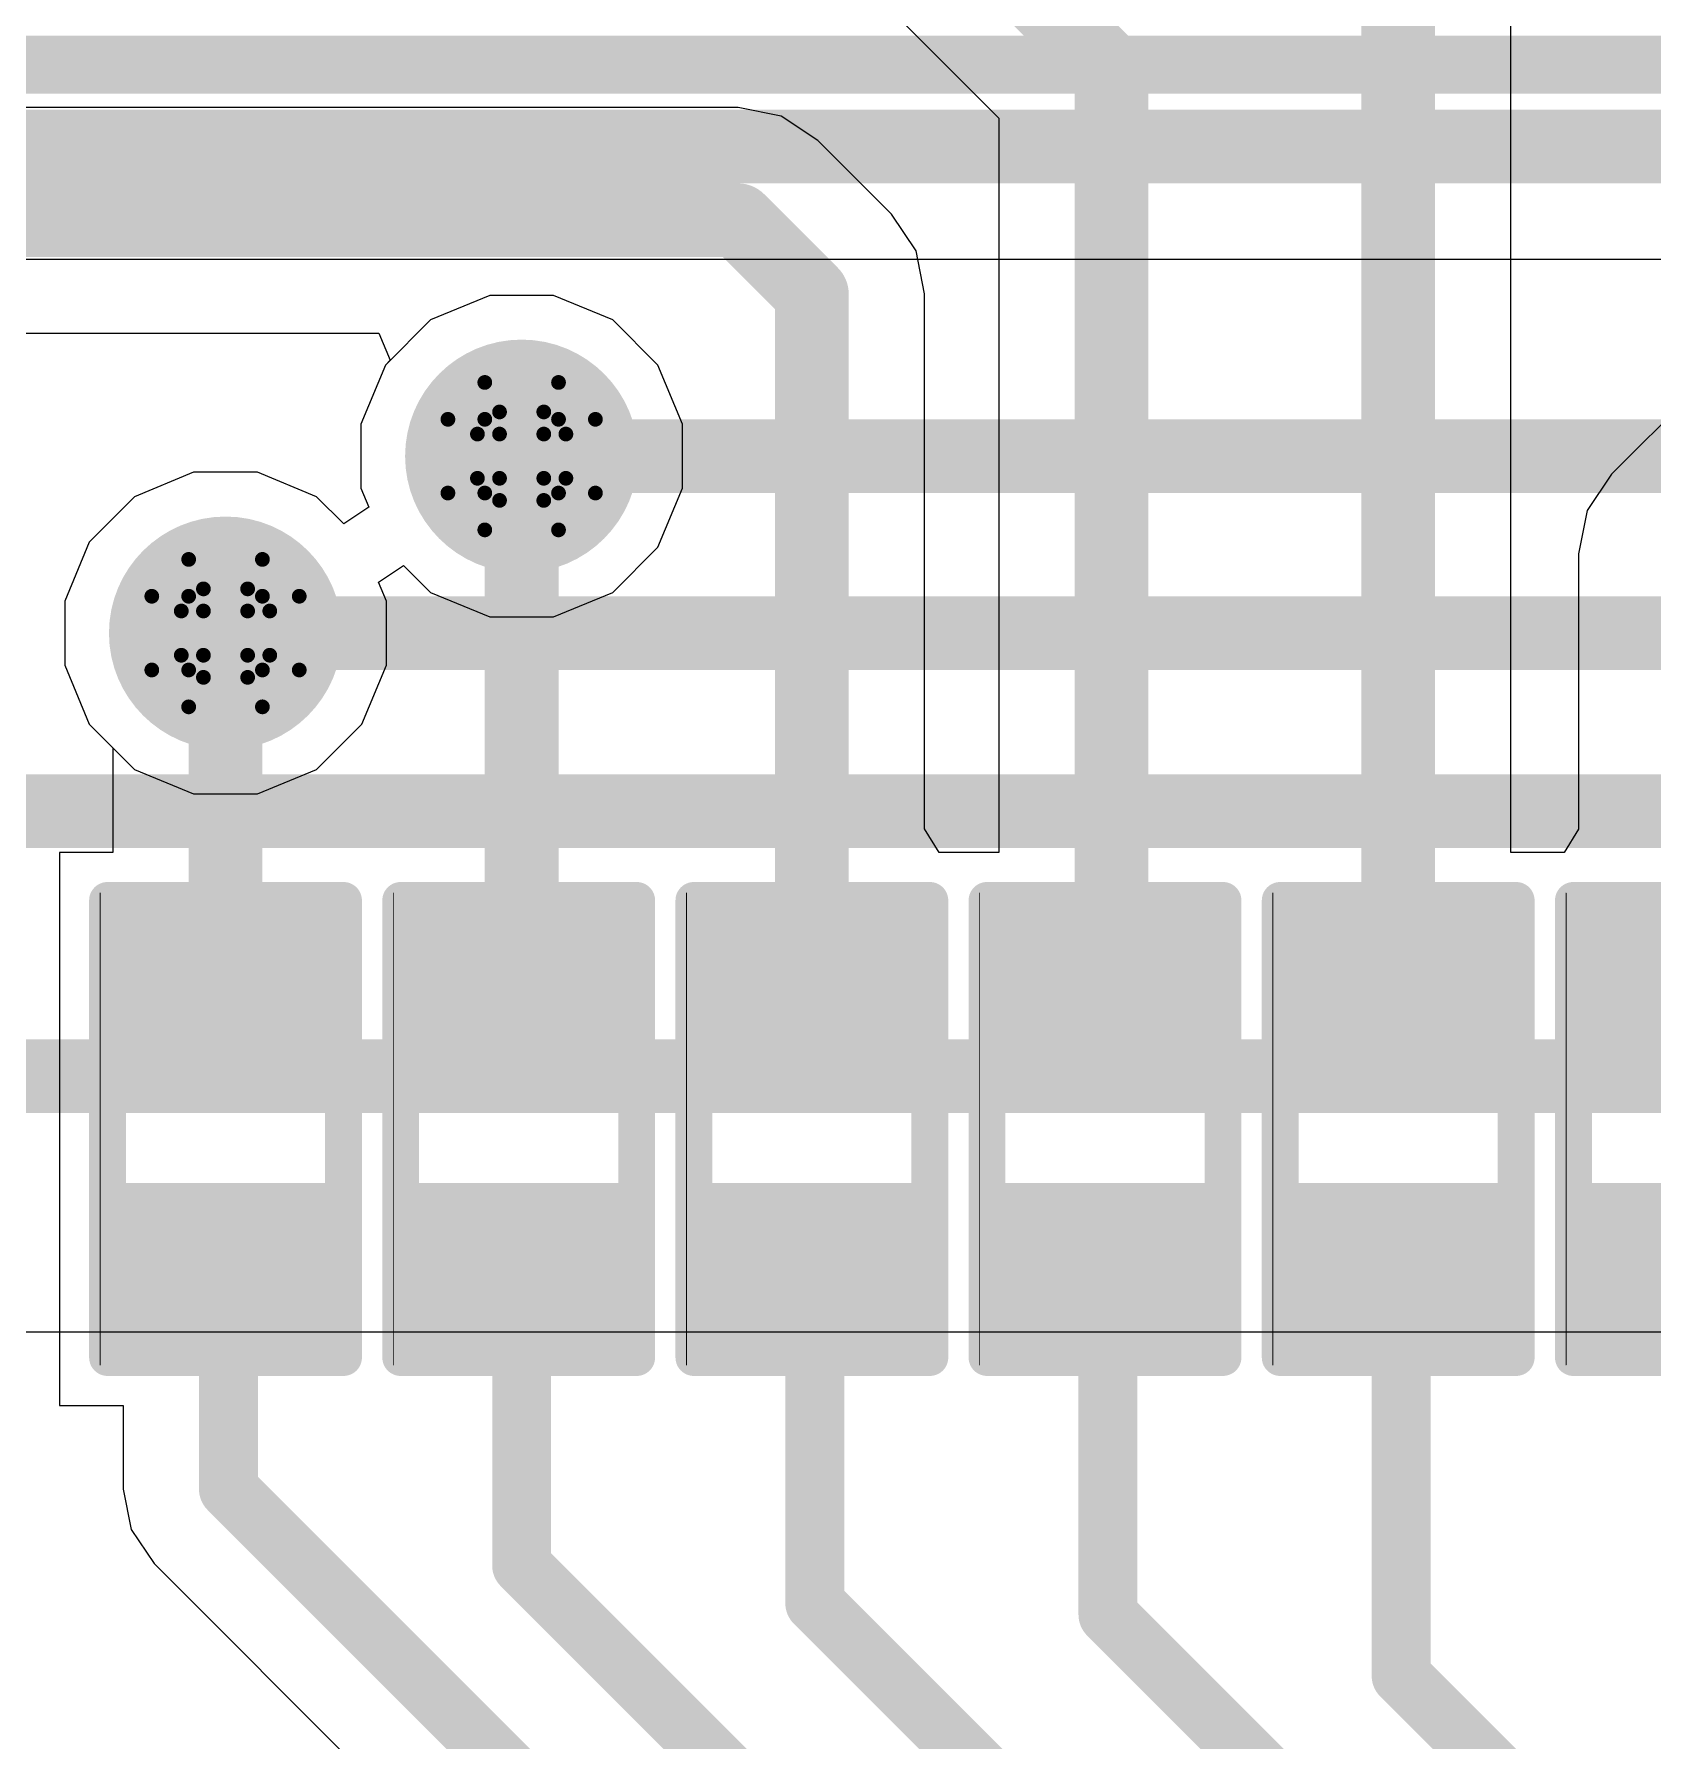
# Model space of a CAD drawing. Header units: inches. Extents: x -3 to 5259, y -3 to 5282.
# Drawn here: x 15.81 to 21.39, y 53.44 to 59.32 of the extents above; entities that cross this region are included whole.
import ezdxf

# ---------------------------------------------------------------- set-up
doc = ezdxf.new("R2010")
doc.units = ezdxf.units.IN
for name, color, linetype in [('Bottom Layer', 5, 'Continuous'), ('Bottom Solder', 6, 'Continuous'), ('Drill Drawing', 1, 'Continuous'), ('Layer 1', 16, 'Continuous'), ('Layer 2', 76, 'Continuous'), ('Top Layer', 1, 'Continuous'), ('Top Overlay', 2, 'Continuous'), ('Top Paste', 8, 'Continuous'), ('Top Solder', 216, 'Continuous'), ('Via Holes', 16, 'Continuous')]:
    doc.layers.add(name, color=color, linetype=linetype)

# ---------------------------------------------------------------- blocks, each defined once
blk = doc.blocks.new('R___0402_130')
at = {"layer": 'Top Layer'}
for points in [[(-0.6985, -0.3175), (-0.6985, 0.3175), (-0.2413, 0.3175), (-0.2413, -0.3175)], [(0.2413, -0.3175), (0.2413, 0.3175), (0.6985, 0.3175), (0.6985, -0.3175)]]:
    blk.add_hatch(color=1, dxfattribs=at).paths.add_polyline_path(points)
at = {"layer": 'Top Paste'}
for points in [[(-0.6985, -0.3175), (-0.6985, 0.3175), (-0.2413, 0.3175), (-0.2413, -0.3175)], [(0.2413, -0.3175), (0.2413, 0.3175), (0.6985, 0.3175), (0.6985, -0.3175)]]:
    blk.add_hatch(color=8, dxfattribs=at).paths.add_polyline_path(points)
at = {"layer": 'Top Solder'}
for points in [[(-0.7535, -0.3725), (-0.7535, 0.3725), (-0.1863, 0.3725), (-0.1863, -0.3725)], [(0.1863, -0.3725), (0.1863, 0.3725), (0.7535, 0.3725), (0.7535, -0.3725)]]:
    blk.add_hatch(color=216, dxfattribs=at).paths.add_polyline_path(points)
at = {"layer": 'Top Overlay'}
for points in [[(-0.7874, -0.4064, 0.127, 0.127, 0), (-0.7874, 0.4064, 0.127, 0.127, 0)], [(0.7874, 0.4064, 0.127, 0.127, 0), (-0.7874, 0.4064, 0.127, 0.127, 0)], [(0.7874, -0.4064, 0.127, 0.127, 0), (0.7874, 0.4064, 0.127, 0.127, 0)], [(0.7874, -0.4064, 0.127, 0.127, 0), (-0.7874, -0.4064, 0.127, 0.127, 0)], [(0.8128, -0.4318, 0.00323, 0.00323, 0), (-0.8128, -0.4318, 0.00323, 0.00323, 0)]]:
    blk.add_lwpolyline(points, format="xyseb", dxfattribs=at)
for points in [[(-0.8191, 0.4064, 0.0635, 0.0635, 1), (-0.7556, 0.4064, 0.0635, 0.0635, 1)], [(-0.8191, 0.4064, 0.0635, 0.0635, 1), (-0.7556, 0.4064, 0.0635, 0.0635, 1)], [(0.7556, 0.4064, 0.0635, 0.0635, 1), (0.8191, 0.4064, 0.0635, 0.0635, 1)], [(0.7556, 0.4064, 0.0635, 0.0635, 1), (0.8191, 0.4064, 0.0635, 0.0635, 1)], [(-0.8191, -0.4064, 0.0635, 0.0635, 1), (-0.7556, -0.4064, 0.0635, 0.0635, 1)], [(-0.8191, -0.4064, 0.0635, 0.0635, 1), (-0.7556, -0.4064, 0.0635, 0.0635, 1)], [(0.7556, -0.4064, 0.0635, 0.0635, 1), (0.8191, -0.4064, 0.0635, 0.0635, 1)], [(0.7556, -0.4064, 0.0635, 0.0635, 1), (0.8191, -0.4064, 0.0635, 0.0635, 1)], [(-0.8136, -0.4318, 0.00161, 0.00161, 1), (-0.812, -0.4318, 0.00161, 0.00161, 1)], [(0.812, -0.4318, 0.00161, 0.00161, 1), (0.8136, -0.4318, 0.00161, 0.00161, 1)]]:
    blk.add_lwpolyline(points, format="xyseb", close=True, dxfattribs=at)
blk = doc.blocks.new('R___0402_132')
at = {"layer": 'Top Layer'}
for points in [[(-0.6985, -0.3175), (-0.6985, 0.3175), (-0.2413, 0.3175), (-0.2413, -0.3175)], [(0.2413, -0.3175), (0.2413, 0.3175), (0.6985, 0.3175), (0.6985, -0.3175)]]:
    blk.add_hatch(color=1, dxfattribs=at).paths.add_polyline_path(points)
at = {"layer": 'Top Paste'}
for points in [[(-0.6985, -0.3175), (-0.6985, 0.3175), (-0.2413, 0.3175), (-0.2413, -0.3175)], [(0.2413, -0.3175), (0.2413, 0.3175), (0.6985, 0.3175), (0.6985, -0.3175)]]:
    blk.add_hatch(color=8, dxfattribs=at).paths.add_polyline_path(points)
at = {"layer": 'Top Solder'}
for points in [[(-0.7535, -0.3725), (-0.7535, 0.3725), (-0.1863, 0.3725), (-0.1863, -0.3725)], [(0.1863, -0.3725), (0.1863, 0.3725), (0.7535, 0.3725), (0.7535, -0.3725)]]:
    blk.add_hatch(color=216, dxfattribs=at).paths.add_polyline_path(points)
at = {"layer": 'Top Overlay'}
for points in [[(-0.7874, -0.4064, 0.127, 0.127, 0), (-0.7874, 0.4064, 0.127, 0.127, 0)], [(0.7874, 0.4064, 0.127, 0.127, 0), (-0.7874, 0.4064, 0.127, 0.127, 0)], [(0.7874, -0.4064, 0.127, 0.127, 0), (0.7874, 0.4064, 0.127, 0.127, 0)], [(0.7874, -0.4064, 0.127, 0.127, 0), (-0.7874, -0.4064, 0.127, 0.127, 0)], [(0.8128, -0.4318, 0.00323, 0.00323, 0), (-0.8128, -0.4318, 0.00323, 0.00323, 0)]]:
    blk.add_lwpolyline(points, format="xyseb", dxfattribs=at)
for points in [[(-0.8191, 0.4064, 0.0635, 0.0635, 1), (-0.7556, 0.4064, 0.0635, 0.0635, 1)], [(-0.8191, 0.4064, 0.0635, 0.0635, 1), (-0.7556, 0.4064, 0.0635, 0.0635, 1)], [(0.7556, 0.4064, 0.0635, 0.0635, 1), (0.8191, 0.4064, 0.0635, 0.0635, 1)], [(0.7556, 0.4064, 0.0635, 0.0635, 1), (0.8191, 0.4064, 0.0635, 0.0635, 1)], [(-0.8191, -0.4064, 0.0635, 0.0635, 1), (-0.7556, -0.4064, 0.0635, 0.0635, 1)], [(-0.8191, -0.4064, 0.0635, 0.0635, 1), (-0.7556, -0.4064, 0.0635, 0.0635, 1)], [(0.7556, -0.4064, 0.0635, 0.0635, 1), (0.8191, -0.4064, 0.0635, 0.0635, 1)], [(0.7556, -0.4064, 0.0635, 0.0635, 1), (0.8191, -0.4064, 0.0635, 0.0635, 1)], [(-0.8136, -0.4318, 0.00161, 0.00161, 1), (-0.812, -0.4318, 0.00161, 0.00161, 1)], [(0.812, -0.4318, 0.00161, 0.00161, 1), (0.8136, -0.4318, 0.00161, 0.00161, 1)]]:
    blk.add_lwpolyline(points, format="xyseb", close=True, dxfattribs=at)
blk = doc.blocks.new('R___0402_134')
at = {"layer": 'Top Layer'}
for points in [[(-0.6985, -0.3175), (-0.6985, 0.3175), (-0.2413, 0.3175), (-0.2413, -0.3175)], [(0.2413, -0.3175), (0.2413, 0.3175), (0.6985, 0.3175), (0.6985, -0.3175)]]:
    blk.add_hatch(color=1, dxfattribs=at).paths.add_polyline_path(points)
at = {"layer": 'Top Paste'}
for points in [[(-0.6985, -0.3175), (-0.6985, 0.3175), (-0.2413, 0.3175), (-0.2413, -0.3175)], [(0.2413, -0.3175), (0.2413, 0.3175), (0.6985, 0.3175), (0.6985, -0.3175)]]:
    blk.add_hatch(color=8, dxfattribs=at).paths.add_polyline_path(points)
at = {"layer": 'Top Solder'}
for points in [[(-0.7535, -0.3725), (-0.7535, 0.3725), (-0.1863, 0.3725), (-0.1863, -0.3725)], [(0.1863, -0.3725), (0.1863, 0.3725), (0.7535, 0.3725), (0.7535, -0.3725)]]:
    blk.add_hatch(color=216, dxfattribs=at).paths.add_polyline_path(points)
at = {"layer": 'Top Overlay'}
for points in [[(-0.7874, -0.4064, 0.127, 0.127, 0), (-0.7874, 0.4064, 0.127, 0.127, 0)], [(0.7874, 0.4064, 0.127, 0.127, 0), (-0.7874, 0.4064, 0.127, 0.127, 0)], [(0.7874, -0.4064, 0.127, 0.127, 0), (0.7874, 0.4064, 0.127, 0.127, 0)], [(0.7874, -0.4064, 0.127, 0.127, 0), (-0.7874, -0.4064, 0.127, 0.127, 0)], [(0.8128, -0.4318, 0.00323, 0.00323, 0), (-0.8128, -0.4318, 0.00323, 0.00323, 0)]]:
    blk.add_lwpolyline(points, format="xyseb", dxfattribs=at)
for points in [[(-0.8191, 0.4064, 0.0635, 0.0635, 1), (-0.7556, 0.4064, 0.0635, 0.0635, 1)], [(-0.8191, 0.4064, 0.0635, 0.0635, 1), (-0.7556, 0.4064, 0.0635, 0.0635, 1)], [(0.7556, 0.4064, 0.0635, 0.0635, 1), (0.8191, 0.4064, 0.0635, 0.0635, 1)], [(0.7556, 0.4064, 0.0635, 0.0635, 1), (0.8191, 0.4064, 0.0635, 0.0635, 1)], [(-0.8191, -0.4064, 0.0635, 0.0635, 1), (-0.7556, -0.4064, 0.0635, 0.0635, 1)], [(-0.8191, -0.4064, 0.0635, 0.0635, 1), (-0.7556, -0.4064, 0.0635, 0.0635, 1)], [(0.7556, -0.4064, 0.0635, 0.0635, 1), (0.8191, -0.4064, 0.0635, 0.0635, 1)], [(0.7556, -0.4064, 0.0635, 0.0635, 1), (0.8191, -0.4064, 0.0635, 0.0635, 1)], [(-0.8136, -0.4318, 0.00161, 0.00161, 1), (-0.812, -0.4318, 0.00161, 0.00161, 1)], [(0.812, -0.4318, 0.00161, 0.00161, 1), (0.8136, -0.4318, 0.00161, 0.00161, 1)]]:
    blk.add_lwpolyline(points, format="xyseb", close=True, dxfattribs=at)
blk = doc.blocks.new('R___0402_136')
at = {"layer": 'Top Layer'}
for points in [[(-0.6985, -0.3175), (-0.6985, 0.3175), (-0.2413, 0.3175), (-0.2413, -0.3175)], [(0.2413, -0.3175), (0.2413, 0.3175), (0.6985, 0.3175), (0.6985, -0.3175)]]:
    blk.add_hatch(color=1, dxfattribs=at).paths.add_polyline_path(points)
at = {"layer": 'Top Paste'}
for points in [[(-0.6985, -0.3175), (-0.6985, 0.3175), (-0.2413, 0.3175), (-0.2413, -0.3175)], [(0.2413, -0.3175), (0.2413, 0.3175), (0.6985, 0.3175), (0.6985, -0.3175)]]:
    blk.add_hatch(color=8, dxfattribs=at).paths.add_polyline_path(points)
at = {"layer": 'Top Solder'}
for points in [[(-0.7535, -0.3725), (-0.7535, 0.3725), (-0.1863, 0.3725), (-0.1863, -0.3725)], [(0.1863, -0.3725), (0.1863, 0.3725), (0.7535, 0.3725), (0.7535, -0.3725)]]:
    blk.add_hatch(color=216, dxfattribs=at).paths.add_polyline_path(points)
at = {"layer": 'Top Overlay'}
for points in [[(-0.7874, -0.4064, 0.127, 0.127, 0), (-0.7874, 0.4064, 0.127, 0.127, 0)], [(0.7874, 0.4064, 0.127, 0.127, 0), (-0.7874, 0.4064, 0.127, 0.127, 0)], [(0.7874, -0.4064, 0.127, 0.127, 0), (0.7874, 0.4064, 0.127, 0.127, 0)], [(0.7874, -0.4064, 0.127, 0.127, 0), (-0.7874, -0.4064, 0.127, 0.127, 0)], [(0.8128, -0.4318, 0.00323, 0.00323, 0), (-0.8128, -0.4318, 0.00323, 0.00323, 0)]]:
    blk.add_lwpolyline(points, format="xyseb", dxfattribs=at)
for points in [[(-0.8191, 0.4064, 0.0635, 0.0635, 1), (-0.7556, 0.4064, 0.0635, 0.0635, 1)], [(-0.8191, 0.4064, 0.0635, 0.0635, 1), (-0.7556, 0.4064, 0.0635, 0.0635, 1)], [(0.7556, 0.4064, 0.0635, 0.0635, 1), (0.8191, 0.4064, 0.0635, 0.0635, 1)], [(0.7556, 0.4064, 0.0635, 0.0635, 1), (0.8191, 0.4064, 0.0635, 0.0635, 1)], [(-0.8191, -0.4064, 0.0635, 0.0635, 1), (-0.7556, -0.4064, 0.0635, 0.0635, 1)], [(-0.8191, -0.4064, 0.0635, 0.0635, 1), (-0.7556, -0.4064, 0.0635, 0.0635, 1)], [(0.7556, -0.4064, 0.0635, 0.0635, 1), (0.8191, -0.4064, 0.0635, 0.0635, 1)], [(0.7556, -0.4064, 0.0635, 0.0635, 1), (0.8191, -0.4064, 0.0635, 0.0635, 1)], [(-0.8136, -0.4318, 0.00161, 0.00161, 1), (-0.812, -0.4318, 0.00161, 0.00161, 1)], [(0.812, -0.4318, 0.00161, 0.00161, 1), (0.8136, -0.4318, 0.00161, 0.00161, 1)]]:
    blk.add_lwpolyline(points, format="xyseb", close=True, dxfattribs=at)
blk = doc.blocks.new('R___0402_138')
at = {"layer": 'Top Layer'}
for points in [[(-0.6985, -0.3175), (-0.6985, 0.3175), (-0.2413, 0.3175), (-0.2413, -0.3175)], [(0.2413, -0.3175), (0.2413, 0.3175), (0.6985, 0.3175), (0.6985, -0.3175)]]:
    blk.add_hatch(color=1, dxfattribs=at).paths.add_polyline_path(points)
at = {"layer": 'Top Paste'}
for points in [[(-0.6985, -0.3175), (-0.6985, 0.3175), (-0.2413, 0.3175), (-0.2413, -0.3175)], [(0.2413, -0.3175), (0.2413, 0.3175), (0.6985, 0.3175), (0.6985, -0.3175)]]:
    blk.add_hatch(color=8, dxfattribs=at).paths.add_polyline_path(points)
at = {"layer": 'Top Solder'}
for points in [[(-0.7535, -0.3725), (-0.7535, 0.3725), (-0.1863, 0.3725), (-0.1863, -0.3725)], [(0.1863, -0.3725), (0.1863, 0.3725), (0.7535, 0.3725), (0.7535, -0.3725)]]:
    blk.add_hatch(color=216, dxfattribs=at).paths.add_polyline_path(points)
at = {"layer": 'Top Overlay'}
for points in [[(-0.7874, -0.4064, 0.127, 0.127, 0), (-0.7874, 0.4064, 0.127, 0.127, 0)], [(0.7874, 0.4064, 0.127, 0.127, 0), (-0.7874, 0.4064, 0.127, 0.127, 0)], [(0.7874, -0.4064, 0.127, 0.127, 0), (0.7874, 0.4064, 0.127, 0.127, 0)], [(0.7874, -0.4064, 0.127, 0.127, 0), (-0.7874, -0.4064, 0.127, 0.127, 0)], [(0.8128, -0.4318, 0.00323, 0.00323, 0), (-0.8128, -0.4318, 0.00323, 0.00323, 0)]]:
    blk.add_lwpolyline(points, format="xyseb", dxfattribs=at)
for points in [[(-0.8191, 0.4064, 0.0635, 0.0635, 1), (-0.7556, 0.4064, 0.0635, 0.0635, 1)], [(-0.8191, 0.4064, 0.0635, 0.0635, 1), (-0.7556, 0.4064, 0.0635, 0.0635, 1)], [(0.7556, 0.4064, 0.0635, 0.0635, 1), (0.8191, 0.4064, 0.0635, 0.0635, 1)], [(0.7556, 0.4064, 0.0635, 0.0635, 1), (0.8191, 0.4064, 0.0635, 0.0635, 1)], [(-0.8191, -0.4064, 0.0635, 0.0635, 1), (-0.7556, -0.4064, 0.0635, 0.0635, 1)], [(-0.8191, -0.4064, 0.0635, 0.0635, 1), (-0.7556, -0.4064, 0.0635, 0.0635, 1)], [(0.7556, -0.4064, 0.0635, 0.0635, 1), (0.8191, -0.4064, 0.0635, 0.0635, 1)], [(0.7556, -0.4064, 0.0635, 0.0635, 1), (0.8191, -0.4064, 0.0635, 0.0635, 1)], [(-0.8136, -0.4318, 0.00161, 0.00161, 1), (-0.812, -0.4318, 0.00161, 0.00161, 1)], [(0.812, -0.4318, 0.00161, 0.00161, 1), (0.8136, -0.4318, 0.00161, 0.00161, 1)]]:
    blk.add_lwpolyline(points, format="xyseb", close=True, dxfattribs=at)
blk = doc.blocks.new('R___0402_140')
at = {"layer": 'Top Layer'}
for points in [[(-0.6985, -0.3175), (-0.6985, 0.3175), (-0.2413, 0.3175), (-0.2413, -0.3175)], [(0.2413, -0.3175), (0.2413, 0.3175), (0.6985, 0.3175), (0.6985, -0.3175)]]:
    blk.add_hatch(color=1, dxfattribs=at).paths.add_polyline_path(points)
at = {"layer": 'Top Paste'}
for points in [[(-0.6985, -0.3175), (-0.6985, 0.3175), (-0.2413, 0.3175), (-0.2413, -0.3175)], [(0.2413, -0.3175), (0.2413, 0.3175), (0.6985, 0.3175), (0.6985, -0.3175)]]:
    blk.add_hatch(color=8, dxfattribs=at).paths.add_polyline_path(points)
at = {"layer": 'Top Solder'}
for points in [[(-0.7535, -0.3725), (-0.7535, 0.3725), (-0.1863, 0.3725), (-0.1863, -0.3725)], [(0.1863, -0.3725), (0.1863, 0.3725), (0.7535, 0.3725), (0.7535, -0.3725)]]:
    blk.add_hatch(color=216, dxfattribs=at).paths.add_polyline_path(points)
at = {"layer": 'Top Overlay'}
for points in [[(-0.7874, -0.4064, 0.127, 0.127, 0), (-0.7874, 0.4064, 0.127, 0.127, 0)], [(0.7874, 0.4064, 0.127, 0.127, 0), (-0.7874, 0.4064, 0.127, 0.127, 0)], [(0.7874, -0.4064, 0.127, 0.127, 0), (0.7874, 0.4064, 0.127, 0.127, 0)], [(0.7874, -0.4064, 0.127, 0.127, 0), (-0.7874, -0.4064, 0.127, 0.127, 0)], [(0.8128, -0.4318, 0.00323, 0.00323, 0), (-0.8128, -0.4318, 0.00323, 0.00323, 0)]]:
    blk.add_lwpolyline(points, format="xyseb", dxfattribs=at)
for points in [[(-0.8191, 0.4064, 0.0635, 0.0635, 1), (-0.7556, 0.4064, 0.0635, 0.0635, 1)], [(-0.8191, 0.4064, 0.0635, 0.0635, 1), (-0.7556, 0.4064, 0.0635, 0.0635, 1)], [(0.7556, 0.4064, 0.0635, 0.0635, 1), (0.8191, 0.4064, 0.0635, 0.0635, 1)], [(0.7556, 0.4064, 0.0635, 0.0635, 1), (0.8191, 0.4064, 0.0635, 0.0635, 1)], [(-0.8191, -0.4064, 0.0635, 0.0635, 1), (-0.7556, -0.4064, 0.0635, 0.0635, 1)], [(-0.8191, -0.4064, 0.0635, 0.0635, 1), (-0.7556, -0.4064, 0.0635, 0.0635, 1)], [(0.7556, -0.4064, 0.0635, 0.0635, 1), (0.8191, -0.4064, 0.0635, 0.0635, 1)], [(0.7556, -0.4064, 0.0635, 0.0635, 1), (0.8191, -0.4064, 0.0635, 0.0635, 1)], [(-0.8136, -0.4318, 0.00161, 0.00161, 1), (-0.812, -0.4318, 0.00161, 0.00161, 1)], [(0.812, -0.4318, 0.00161, 0.00161, 1), (0.8136, -0.4318, 0.00161, 0.00161, 1)]]:
    blk.add_lwpolyline(points, format="xyseb", close=True, dxfattribs=at)
blk = doc.blocks.new('HDR1X3__191')
at = {"layer": 'Top Overlay'}
blk.add_lwpolyline([(6.35, 1.27, 0.2, 0.2, 0), (-1.27, 1.27, 0.2, 0.2, 0)], format="xyseb", dxfattribs=at)

msp = doc.modelspace()

# ---------------------------------------------------------------- hatches: boundary and pattern name
at = {"layer": 'Bottom Layer'}
h = msp.add_hatch(color=5, dxfattribs=at)
edge = h.paths.add_edge_path()
edge.add_arc((17.4882, 57.8612), 0.3, 0, 360)
h = msp.add_hatch(color=5, dxfattribs=at)
edge = h.paths.add_edge_path()
edge.add_arc((16.468, 57.2516), 0.3, 0, 360)
at = {"layer": 'Bottom Solder'}
h = msp.add_hatch(color=6, dxfattribs=at)
edge = h.paths.add_edge_path()
edge.add_arc((17.4882, 57.8612), 0.4016, 0, 360)
h = msp.add_hatch(color=6, dxfattribs=at)
edge = h.paths.add_edge_path()
edge.add_arc((16.468, 57.2516), 0.4016, 0, 360)
at = {"layer": 'Layer 1'}
h = msp.add_hatch(color=16, dxfattribs=at)
edge = h.paths.add_edge_path()
edge.add_arc((17.4882, 57.8612), 0.3, 0, 360)
h = msp.add_hatch(color=16, dxfattribs=at)
edge = h.paths.add_edge_path()
edge.add_arc((16.468, 57.2516), 0.3, 0, 360)
at = {"layer": 'Layer 2'}
h = msp.add_hatch(color=76, dxfattribs=at)
edge = h.paths.add_edge_path()
edge.add_arc((17.4882, 57.8612), 0.3, 0, 360)
h = msp.add_hatch(color=76, dxfattribs=at)
edge = h.paths.add_edge_path()
edge.add_arc((16.468, 57.2516), 0.3, 0, 360)
at = {"layer": 'Top Layer'}
h = msp.add_hatch(color=1, dxfattribs=at)
edge = h.paths.add_edge_path()
edge.add_arc((17.4882, 57.8612), 0.3, 0, 360)
h = msp.add_hatch(color=1, dxfattribs=at)
edge = h.paths.add_edge_path()
edge.add_arc((16.468, 57.2516), 0.3, 0, 360)
at = {"layer": 'Top Solder'}
h = msp.add_hatch(color=216, dxfattribs=at)
edge = h.paths.add_edge_path()
edge.add_arc((17.4882, 57.8612), 0.4016, 0, 360)
h = msp.add_hatch(color=216, dxfattribs=at)
edge = h.paths.add_edge_path()
edge.add_arc((16.468, 57.2516), 0.4016, 0, 360)
at = {"layer": 'Via Holes'}
h = msp.add_hatch(color=7, dxfattribs=at)
edge = h.paths.add_edge_path()
edge.add_arc((17.4882, 57.8612), 0.15, 0, 360)
h = msp.add_hatch(color=7, dxfattribs=at)
edge = h.paths.add_edge_path()
edge.add_arc((16.468, 57.2516), 0.15, 0, 360)

# ---------------------------------------------------------------- linework, layer by layer
at = {"layer": 'Bottom Layer'}
for p, q in [((4.6648, 58.5395), (29.4175, 58.5395)), ((17.378, 58.4152), (17.1744, 58.3309)), ((17.5984, 58.4152), (17.378, 58.4152)), ((17.8021, 58.3309), (17.5984, 58.4152)), ((17.1744, 58.3309), (17.0186, 58.175)), ((17.9579, 58.175), (17.8021, 58.3309)), ((17.0186, 58.175), (16.9342, 57.9714)), ((18.0422, 57.9714), (17.9579, 58.175)), ((16.9342, 57.9714), (16.9342, 57.751)), ((18.0422, 57.751), (18.0422, 57.9714)), ((16.3578, 57.8056), (16.1542, 57.7213)), ((16.5782, 57.8056), (16.3578, 57.8056)), ((16.7818, 57.7213), (16.5782, 57.8056)), ((16.9342, 57.751), (16.9615, 57.6853)), ((17.9579, 57.5474), (18.0422, 57.751)), ((16.1542, 57.7213), (15.9983, 57.5654)), ((16.8753, 57.6277), (16.7818, 57.7213)), ((16.9615, 57.6853), (16.8753, 57.6277)), ((15.9983, 57.5654), (15.914, 57.3618)), ((17.8021, 57.3915), (17.9579, 57.5474)), ((16.9948, 57.4275), (17.0809, 57.4851)), ((17.0809, 57.4851), (17.1744, 57.3915)), ((17.022, 57.3618), (16.9948, 57.4275)), ((17.1744, 57.3915), (17.378, 57.3072)), ((17.5984, 57.3072), (17.8021, 57.3915)), ((15.914, 57.3618), (15.914, 57.1414)), ((17.022, 57.1414), (17.022, 57.3618)), ((17.378, 57.3072), (17.5984, 57.3072)), ((15.914, 57.1414), (15.9983, 56.9378)), ((16.9376, 56.9378), (17.022, 57.1414)), ((15.9983, 56.9378), (16.1542, 56.7819)), ((16.7818, 56.7819), (16.9376, 56.9378)), ((16.1542, 56.7819), (16.3578, 56.6976)), ((16.5782, 56.6976), (16.7818, 56.7819)), ((16.3578, 56.6976), (16.5782, 56.6976))]:
    msp.add_line(p, q, dxfattribs=at)
msp.add_lwpolyline([(4.5039, 58.928, 0.254, 0.254, 0), (29.8125, 58.928, 0.254, 0.254, 0)], format="xyseb", dxfattribs=at)
at = {"layer": 'Drill Drawing'}
for points in [[(17.3612, 57.9882, 0.0508, 0.0508, 0), (17.3612, 58.1152, 0.0508, 0.0508, 0)], [(17.3612, 58.1152, 0.0508, 0.0508, 0), (17.6152, 58.1152, 0.0508, 0.0508, 0)], [(17.6152, 57.9882, 0.0508, 0.0508, 0), (17.6152, 58.1152, 0.0508, 0.0508, 0)], [(17.412, 57.9374, 0.0508, 0.0508, 0), (17.412, 58.0136, 0.0508, 0.0508, 0)], [(17.412, 58.0136, 0.0508, 0.0508, 0), (17.5644, 58.0136, 0.0508, 0.0508, 0)], [(17.5644, 57.9374, 0.0508, 0.0508, 0), (17.5644, 58.0136, 0.0508, 0.0508, 0)], [(17.2342, 57.7342, 0.0508, 0.0508, 0), (17.2342, 57.9882, 0.0508, 0.0508, 0)], [(17.2342, 57.9882, 0.0508, 0.0508, 0), (17.3612, 57.9882, 0.0508, 0.0508, 0)], [(17.6152, 57.9882, 0.0508, 0.0508, 0), (17.7422, 57.9882, 0.0508, 0.0508, 0)], [(17.7422, 57.7342, 0.0508, 0.0508, 0), (17.7422, 57.9882, 0.0508, 0.0508, 0)], [(17.3358, 57.785, 0.0508, 0.0508, 0), (17.3358, 57.9374, 0.0508, 0.0508, 0)], [(17.3358, 57.9374, 0.0508, 0.0508, 0), (17.412, 57.9374, 0.0508, 0.0508, 0)], [(17.5644, 57.9374, 0.0508, 0.0508, 0), (17.6406, 57.9374, 0.0508, 0.0508, 0)], [(17.6406, 57.785, 0.0508, 0.0508, 0), (17.6406, 57.9374, 0.0508, 0.0508, 0)], [(17.3358, 57.785, 0.0508, 0.0508, 0), (17.412, 57.785, 0.0508, 0.0508, 0)], [(17.412, 57.7088, 0.0508, 0.0508, 0), (17.412, 57.785, 0.0508, 0.0508, 0)], [(17.5644, 57.785, 0.0508, 0.0508, 0), (17.6406, 57.785, 0.0508, 0.0508, 0)], [(17.5644, 57.7088, 0.0508, 0.0508, 0), (17.5644, 57.785, 0.0508, 0.0508, 0)], [(17.2342, 57.7342, 0.0508, 0.0508, 0), (17.3612, 57.7342, 0.0508, 0.0508, 0)], [(17.3612, 57.6072, 0.0508, 0.0508, 0), (17.3612, 57.7342, 0.0508, 0.0508, 0)], [(17.6152, 57.7342, 0.0508, 0.0508, 0), (17.7422, 57.7342, 0.0508, 0.0508, 0)], [(17.6152, 57.6072, 0.0508, 0.0508, 0), (17.6152, 57.7342, 0.0508, 0.0508, 0)], [(17.412, 57.7088, 0.0508, 0.0508, 0), (17.5644, 57.7088, 0.0508, 0.0508, 0)], [(17.3612, 57.6072, 0.0508, 0.0508, 0), (17.6152, 57.6072, 0.0508, 0.0508, 0)], [(16.341, 57.3786, 0.0508, 0.0508, 0), (16.341, 57.5056, 0.0508, 0.0508, 0)], [(16.341, 57.5056, 0.0508, 0.0508, 0), (16.595, 57.5056, 0.0508, 0.0508, 0)], [(16.595, 57.3786, 0.0508, 0.0508, 0), (16.595, 57.5056, 0.0508, 0.0508, 0)], [(16.214, 57.1246, 0.0508, 0.0508, 0), (16.214, 57.3786, 0.0508, 0.0508, 0)], [(16.214, 57.3786, 0.0508, 0.0508, 0), (16.341, 57.3786, 0.0508, 0.0508, 0)], [(16.3918, 57.3278, 0.0508, 0.0508, 0), (16.3918, 57.404, 0.0508, 0.0508, 0)], [(16.3918, 57.404, 0.0508, 0.0508, 0), (16.5442, 57.404, 0.0508, 0.0508, 0)], [(16.5442, 57.3278, 0.0508, 0.0508, 0), (16.5442, 57.404, 0.0508, 0.0508, 0)], [(16.595, 57.3786, 0.0508, 0.0508, 0), (16.722, 57.3786, 0.0508, 0.0508, 0)], [(16.722, 57.1246, 0.0508, 0.0508, 0), (16.722, 57.3786, 0.0508, 0.0508, 0)], [(16.3156, 57.1754, 0.0508, 0.0508, 0), (16.3156, 57.3278, 0.0508, 0.0508, 0)], [(16.3156, 57.3278, 0.0508, 0.0508, 0), (16.3918, 57.3278, 0.0508, 0.0508, 0)], [(16.5442, 57.3278, 0.0508, 0.0508, 0), (16.6204, 57.3278, 0.0508, 0.0508, 0)], [(16.6204, 57.1754, 0.0508, 0.0508, 0), (16.6204, 57.3278, 0.0508, 0.0508, 0)], [(16.3156, 57.1754, 0.0508, 0.0508, 0), (16.3918, 57.1754, 0.0508, 0.0508, 0)], [(16.3918, 57.0992, 0.0508, 0.0508, 0), (16.3918, 57.1754, 0.0508, 0.0508, 0)], [(16.5442, 57.1754, 0.0508, 0.0508, 0), (16.6204, 57.1754, 0.0508, 0.0508, 0)], [(16.5442, 57.0992, 0.0508, 0.0508, 0), (16.5442, 57.1754, 0.0508, 0.0508, 0)], [(16.214, 57.1246, 0.0508, 0.0508, 0), (16.341, 57.1246, 0.0508, 0.0508, 0)], [(16.341, 56.9976, 0.0508, 0.0508, 0), (16.341, 57.1246, 0.0508, 0.0508, 0)], [(16.3918, 57.0992, 0.0508, 0.0508, 0), (16.5442, 57.0992, 0.0508, 0.0508, 0)], [(16.595, 57.1246, 0.0508, 0.0508, 0), (16.722, 57.1246, 0.0508, 0.0508, 0)], [(16.595, 56.9976, 0.0508, 0.0508, 0), (16.595, 57.1246, 0.0508, 0.0508, 0)], [(16.341, 56.9976, 0.0508, 0.0508, 0), (16.595, 56.9976, 0.0508, 0.0508, 0)]]:
    msp.add_lwpolyline(points, format="xyseb", dxfattribs=at)
for points in [[(17.3485, 58.1152, 0.0254, 0.0254, 1), (17.3739, 58.1152, 0.0254, 0.0254, 1)], [(17.3485, 58.1152, 0.0254, 0.0254, 1), (17.3739, 58.1152, 0.0254, 0.0254, 1)], [(17.6025, 58.1152, 0.0254, 0.0254, 1), (17.6279, 58.1152, 0.0254, 0.0254, 1)], [(17.6025, 58.1152, 0.0254, 0.0254, 1), (17.6279, 58.1152, 0.0254, 0.0254, 1)], [(17.3993, 58.0136, 0.0254, 0.0254, 1), (17.4247, 58.0136, 0.0254, 0.0254, 1)], [(17.3993, 58.0136, 0.0254, 0.0254, 1), (17.4247, 58.0136, 0.0254, 0.0254, 1)], [(17.5517, 58.0136, 0.0254, 0.0254, 1), (17.5771, 58.0136, 0.0254, 0.0254, 1)], [(17.5517, 58.0136, 0.0254, 0.0254, 1), (17.5771, 58.0136, 0.0254, 0.0254, 1)], [(17.2215, 57.9882, 0.0254, 0.0254, 1), (17.2469, 57.9882, 0.0254, 0.0254, 1)], [(17.2215, 57.9882, 0.0254, 0.0254, 1), (17.2469, 57.9882, 0.0254, 0.0254, 1)], [(17.3485, 57.9882, 0.0254, 0.0254, 1), (17.3739, 57.9882, 0.0254, 0.0254, 1)], [(17.3485, 57.9882, 0.0254, 0.0254, 1), (17.3739, 57.9882, 0.0254, 0.0254, 1)], [(17.6025, 57.9882, 0.0254, 0.0254, 1), (17.6279, 57.9882, 0.0254, 0.0254, 1)], [(17.6025, 57.9882, 0.0254, 0.0254, 1), (17.6279, 57.9882, 0.0254, 0.0254, 1)], [(17.7295, 57.9882, 0.0254, 0.0254, 1), (17.7549, 57.9882, 0.0254, 0.0254, 1)], [(17.7295, 57.9882, 0.0254, 0.0254, 1), (17.7549, 57.9882, 0.0254, 0.0254, 1)], [(17.3231, 57.9374, 0.0254, 0.0254, 1), (17.3485, 57.9374, 0.0254, 0.0254, 1)], [(17.3231, 57.9374, 0.0254, 0.0254, 1), (17.3485, 57.9374, 0.0254, 0.0254, 1)], [(17.3993, 57.9374, 0.0254, 0.0254, 1), (17.4247, 57.9374, 0.0254, 0.0254, 1)], [(17.3993, 57.9374, 0.0254, 0.0254, 1), (17.4247, 57.9374, 0.0254, 0.0254, 1)], [(17.5517, 57.9374, 0.0254, 0.0254, 1), (17.5771, 57.9374, 0.0254, 0.0254, 1)], [(17.5517, 57.9374, 0.0254, 0.0254, 1), (17.5771, 57.9374, 0.0254, 0.0254, 1)], [(17.6279, 57.9374, 0.0254, 0.0254, 1), (17.6533, 57.9374, 0.0254, 0.0254, 1)], [(17.6279, 57.9374, 0.0254, 0.0254, 1), (17.6533, 57.9374, 0.0254, 0.0254, 1)], [(17.3231, 57.785, 0.0254, 0.0254, 1), (17.3485, 57.785, 0.0254, 0.0254, 1)], [(17.3231, 57.785, 0.0254, 0.0254, 1), (17.3485, 57.785, 0.0254, 0.0254, 1)], [(17.3993, 57.785, 0.0254, 0.0254, 1), (17.4247, 57.785, 0.0254, 0.0254, 1)], [(17.3993, 57.785, 0.0254, 0.0254, 1), (17.4247, 57.785, 0.0254, 0.0254, 1)], [(17.5517, 57.785, 0.0254, 0.0254, 1), (17.5771, 57.785, 0.0254, 0.0254, 1)], [(17.5517, 57.785, 0.0254, 0.0254, 1), (17.5771, 57.785, 0.0254, 0.0254, 1)], [(17.6279, 57.785, 0.0254, 0.0254, 1), (17.6533, 57.785, 0.0254, 0.0254, 1)], [(17.6279, 57.785, 0.0254, 0.0254, 1), (17.6533, 57.785, 0.0254, 0.0254, 1)], [(17.2215, 57.7342, 0.0254, 0.0254, 1), (17.2469, 57.7342, 0.0254, 0.0254, 1)], [(17.2215, 57.7342, 0.0254, 0.0254, 1), (17.2469, 57.7342, 0.0254, 0.0254, 1)], [(17.3485, 57.7342, 0.0254, 0.0254, 1), (17.3739, 57.7342, 0.0254, 0.0254, 1)], [(17.3485, 57.7342, 0.0254, 0.0254, 1), (17.3739, 57.7342, 0.0254, 0.0254, 1)], [(17.6025, 57.7342, 0.0254, 0.0254, 1), (17.6279, 57.7342, 0.0254, 0.0254, 1)], [(17.6025, 57.7342, 0.0254, 0.0254, 1), (17.6279, 57.7342, 0.0254, 0.0254, 1)], [(17.7295, 57.7342, 0.0254, 0.0254, 1), (17.7549, 57.7342, 0.0254, 0.0254, 1)], [(17.7295, 57.7342, 0.0254, 0.0254, 1), (17.7549, 57.7342, 0.0254, 0.0254, 1)], [(17.3993, 57.7088, 0.0254, 0.0254, 1), (17.4247, 57.7088, 0.0254, 0.0254, 1)], [(17.3993, 57.7088, 0.0254, 0.0254, 1), (17.4247, 57.7088, 0.0254, 0.0254, 1)], [(17.5517, 57.7088, 0.0254, 0.0254, 1), (17.5771, 57.7088, 0.0254, 0.0254, 1)], [(17.5517, 57.7088, 0.0254, 0.0254, 1), (17.5771, 57.7088, 0.0254, 0.0254, 1)], [(17.3485, 57.6072, 0.0254, 0.0254, 1), (17.3739, 57.6072, 0.0254, 0.0254, 1)], [(17.3485, 57.6072, 0.0254, 0.0254, 1), (17.3739, 57.6072, 0.0254, 0.0254, 1)], [(17.6025, 57.6072, 0.0254, 0.0254, 1), (17.6279, 57.6072, 0.0254, 0.0254, 1)], [(17.6025, 57.6072, 0.0254, 0.0254, 1), (17.6279, 57.6072, 0.0254, 0.0254, 1)], [(16.3283, 57.5056, 0.0254, 0.0254, 1), (16.3537, 57.5056, 0.0254, 0.0254, 1)], [(16.3283, 57.5056, 0.0254, 0.0254, 1), (16.3537, 57.5056, 0.0254, 0.0254, 1)], [(16.5823, 57.5056, 0.0254, 0.0254, 1), (16.6077, 57.5056, 0.0254, 0.0254, 1)], [(16.5823, 57.5056, 0.0254, 0.0254, 1), (16.6077, 57.5056, 0.0254, 0.0254, 1)], [(16.2013, 57.3786, 0.0254, 0.0254, 1), (16.2267, 57.3786, 0.0254, 0.0254, 1)], [(16.2013, 57.3786, 0.0254, 0.0254, 1), (16.2267, 57.3786, 0.0254, 0.0254, 1)], [(16.3283, 57.3786, 0.0254, 0.0254, 1), (16.3537, 57.3786, 0.0254, 0.0254, 1)], [(16.3283, 57.3786, 0.0254, 0.0254, 1), (16.3537, 57.3786, 0.0254, 0.0254, 1)], [(16.3791, 57.404, 0.0254, 0.0254, 1), (16.4045, 57.404, 0.0254, 0.0254, 1)], [(16.3791, 57.404, 0.0254, 0.0254, 1), (16.4045, 57.404, 0.0254, 0.0254, 1)], [(16.5315, 57.404, 0.0254, 0.0254, 1), (16.5569, 57.404, 0.0254, 0.0254, 1)], [(16.5315, 57.404, 0.0254, 0.0254, 1), (16.5569, 57.404, 0.0254, 0.0254, 1)], [(16.5823, 57.3786, 0.0254, 0.0254, 1), (16.6077, 57.3786, 0.0254, 0.0254, 1)], [(16.5823, 57.3786, 0.0254, 0.0254, 1), (16.6077, 57.3786, 0.0254, 0.0254, 1)], [(16.7093, 57.3786, 0.0254, 0.0254, 1), (16.7347, 57.3786, 0.0254, 0.0254, 1)], [(16.7093, 57.3786, 0.0254, 0.0254, 1), (16.7347, 57.3786, 0.0254, 0.0254, 1)], [(16.3029, 57.3278, 0.0254, 0.0254, 1), (16.3283, 57.3278, 0.0254, 0.0254, 1)], [(16.3029, 57.3278, 0.0254, 0.0254, 1), (16.3283, 57.3278, 0.0254, 0.0254, 1)], [(16.3791, 57.3278, 0.0254, 0.0254, 1), (16.4045, 57.3278, 0.0254, 0.0254, 1)], [(16.3791, 57.3278, 0.0254, 0.0254, 1), (16.4045, 57.3278, 0.0254, 0.0254, 1)], [(16.5315, 57.3278, 0.0254, 0.0254, 1), (16.5569, 57.3278, 0.0254, 0.0254, 1)], [(16.5315, 57.3278, 0.0254, 0.0254, 1), (16.5569, 57.3278, 0.0254, 0.0254, 1)], [(16.6077, 57.3278, 0.0254, 0.0254, 1), (16.6331, 57.3278, 0.0254, 0.0254, 1)], [(16.6077, 57.3278, 0.0254, 0.0254, 1), (16.6331, 57.3278, 0.0254, 0.0254, 1)], [(16.3029, 57.1754, 0.0254, 0.0254, 1), (16.3283, 57.1754, 0.0254, 0.0254, 1)], [(16.3029, 57.1754, 0.0254, 0.0254, 1), (16.3283, 57.1754, 0.0254, 0.0254, 1)], [(16.3791, 57.1754, 0.0254, 0.0254, 1), (16.4045, 57.1754, 0.0254, 0.0254, 1)], [(16.3791, 57.1754, 0.0254, 0.0254, 1), (16.4045, 57.1754, 0.0254, 0.0254, 1)], [(16.5315, 57.1754, 0.0254, 0.0254, 1), (16.5569, 57.1754, 0.0254, 0.0254, 1)], [(16.5315, 57.1754, 0.0254, 0.0254, 1), (16.5569, 57.1754, 0.0254, 0.0254, 1)], [(16.6077, 57.1754, 0.0254, 0.0254, 1), (16.6331, 57.1754, 0.0254, 0.0254, 1)], [(16.6077, 57.1754, 0.0254, 0.0254, 1), (16.6331, 57.1754, 0.0254, 0.0254, 1)], [(16.2013, 57.1246, 0.0254, 0.0254, 1), (16.2267, 57.1246, 0.0254, 0.0254, 1)], [(16.2013, 57.1246, 0.0254, 0.0254, 1), (16.2267, 57.1246, 0.0254, 0.0254, 1)], [(16.3283, 57.1246, 0.0254, 0.0254, 1), (16.3537, 57.1246, 0.0254, 0.0254, 1)], [(16.3283, 57.1246, 0.0254, 0.0254, 1), (16.3537, 57.1246, 0.0254, 0.0254, 1)], [(16.3791, 57.0992, 0.0254, 0.0254, 1), (16.4045, 57.0992, 0.0254, 0.0254, 1)], [(16.3791, 57.0992, 0.0254, 0.0254, 1), (16.4045, 57.0992, 0.0254, 0.0254, 1)], [(16.5315, 57.0992, 0.0254, 0.0254, 1), (16.5569, 57.0992, 0.0254, 0.0254, 1)], [(16.5315, 57.0992, 0.0254, 0.0254, 1), (16.5569, 57.0992, 0.0254, 0.0254, 1)], [(16.5823, 57.1246, 0.0254, 0.0254, 1), (16.6077, 57.1246, 0.0254, 0.0254, 1)], [(16.5823, 57.1246, 0.0254, 0.0254, 1), (16.6077, 57.1246, 0.0254, 0.0254, 1)], [(16.7093, 57.1246, 0.0254, 0.0254, 1), (16.7347, 57.1246, 0.0254, 0.0254, 1)], [(16.7093, 57.1246, 0.0254, 0.0254, 1), (16.7347, 57.1246, 0.0254, 0.0254, 1)], [(16.3283, 56.9976, 0.0254, 0.0254, 1), (16.3537, 56.9976, 0.0254, 0.0254, 1)], [(16.3283, 56.9976, 0.0254, 0.0254, 1), (16.3537, 56.9976, 0.0254, 0.0254, 1)], [(16.5823, 56.9976, 0.0254, 0.0254, 1), (16.6077, 56.9976, 0.0254, 0.0254, 1)], [(16.5823, 56.9976, 0.0254, 0.0254, 1), (16.6077, 56.9976, 0.0254, 0.0254, 1)]]:
    msp.add_lwpolyline(points, format="xyseb", close=True, dxfattribs=at)
at = {"layer": 'Layer 1'}
for p, q in [((17.378, 58.4152), (17.1744, 58.3309)), ((17.5984, 58.4152), (17.378, 58.4152)), ((17.8021, 58.3309), (17.5984, 58.4152)), ((17.1744, 58.3309), (17.0186, 58.175)), ((17.9579, 58.175), (17.8021, 58.3309)), ((17.0186, 58.175), (16.9342, 57.9714)), ((18.0422, 57.9714), (17.9579, 58.175)), ((16.9342, 57.9714), (16.9342, 57.751)), ((18.0422, 57.751), (18.0422, 57.9714)), ((16.3578, 57.8056), (16.1542, 57.7213)), ((16.5782, 57.8056), (16.3578, 57.8056)), ((16.7818, 57.7213), (16.5782, 57.8056)), ((16.9342, 57.751), (16.9615, 57.6853)), ((17.9579, 57.5474), (18.0422, 57.751)), ((16.1542, 57.7213), (15.9983, 57.5654)), ((16.8753, 57.6277), (16.7818, 57.7213)), ((16.9615, 57.6853), (16.8753, 57.6277)), ((15.9983, 57.5654), (15.914, 57.3618)), ((17.8021, 57.3915), (17.9579, 57.5474)), ((16.9948, 57.4275), (17.0809, 57.4851)), ((17.0809, 57.4851), (17.1744, 57.3915)), ((17.022, 57.3618), (16.9948, 57.4275)), ((17.1744, 57.3915), (17.378, 57.3072)), ((17.5984, 57.3072), (17.8021, 57.3915)), ((15.914, 57.3618), (15.914, 57.1414)), ((17.022, 57.1414), (17.022, 57.3618)), ((17.378, 57.3072), (17.5984, 57.3072)), ((15.914, 57.1414), (15.9983, 56.9378)), ((16.9376, 56.9378), (17.022, 57.1414)), ((15.9983, 56.9378), (16.1542, 56.7819)), ((16.7818, 56.7819), (16.9376, 56.9378)), ((16.1542, 56.7819), (16.3578, 56.6976)), ((16.5782, 56.6976), (16.7818, 56.7819)), ((16.3578, 56.6976), (16.5782, 56.6976))]:
    msp.add_line(p, q, dxfattribs=at)
at = {"layer": 'Layer 2'}
msp.add_line((12.3134, 54.8449), (25.4904, 54.8449), dxfattribs=at)
for points in [[(17.4882, 57.8612, 0.254, 0.254, 0), (21.8982, 57.8612, 0.254, 0.254, 0)], [(16.468, 57.2516, 0.254, 0.254, 0), (22.2636, 57.2516, 0.254, 0.254, 0)], [(11.2426, 56.6382, 0.254, 0.254, 0), (22.528, 56.6382, 0.254, 0.254, 0)], [(14.7014, 55.7249, 0.254, 0.254, 0), (26.0454, 55.7249, 0.254, 0.254, 0)]]:
    msp.add_lwpolyline(points, format="xyseb", dxfattribs=at)
for points in [[(17.4247, 57.8612, 0.127, 0.127, 1), (17.5517, 57.8612, 0.127, 0.127, 1)], [(16.4045, 57.2516, 0.127, 0.127, 1), (16.5315, 57.2516, 0.127, 0.127, 1)]]:
    msp.add_lwpolyline(points, format="xyseb", close=True, dxfattribs=at)
at = {"layer": 'Top Layer'}
for p, q in [((18.624, 59.5343), (19.1322, 59.0261)), ((20.8964, 56.4958), (20.8964, 59.4758)), ((18.234, 59.0625), (14.9834, 59.0625)), ((18.3826, 59.0329), (18.234, 59.0625)), ((18.5087, 58.9487), (18.3826, 59.0329)), ((19.1322, 59.0261), (19.1322, 56.4959)), ((18.7627, 58.6947), (18.5087, 58.9487)), ((18.8469, 58.5687), (18.7627, 58.6947)), ((18.8764, 58.42), (18.8469, 58.5687)), ((18.8764, 56.5768), (18.8764, 58.42)), ((15.1443, 58.2855), (16.9964, 58.2855)), ((16.9964, 58.2855), (17.0352, 58.1917)), ((21.747, 58.3033), (21.2433, 57.7996)), ((17.0186, 58.175), (16.9342, 57.9714)), ((17.0352, 58.1917), (17.0186, 58.175)), ((16.9342, 57.9714), (16.9342, 57.751)), ((16.3578, 57.8056), (16.1542, 57.7213)), ((16.5782, 57.8056), (16.3578, 57.8056)), ((16.7818, 57.7213), (16.5782, 57.8056)), ((16.9342, 57.751), (16.9615, 57.6853)), ((21.2433, 57.7996), (21.1591, 57.6736)), ((16.1542, 57.7213), (15.9983, 57.5654)), ((16.8753, 57.6277), (16.7818, 57.7213)), ((16.9615, 57.6853), (16.8753, 57.6277)), ((21.1591, 57.6736), (21.1295, 57.5249)), ((15.9983, 57.5654), (15.914, 57.3618)), ((21.1295, 57.5249), (21.1295, 56.5767)), ((15.914, 57.3618), (15.914, 57.1414)), ((15.914, 57.1414), (15.9983, 56.9378)), ((15.9983, 56.9378), (16.0795, 56.8566)), ((16.0795, 56.8566), (16.0795, 56.4958)), ((18.9264, 56.4959), (18.8764, 56.5768)), ((21.1295, 56.5767), (21.0795, 56.4958)), ((16.0795, 56.4958), (15.8965, 56.4958)), ((15.8965, 56.4958), (15.8965, 55.5306)), ((19.1322, 56.4959), (18.9264, 56.4959)), ((21.0795, 56.4958), (20.8964, 56.4958)), ((15.8965, 55.5306), (15.8965, 54.5908)), ((15.8965, 54.5908), (16.1156, 54.5908)), ((16.1156, 54.5908), (16.1156, 54.3025)), ((16.1156, 54.3025), (16.1156, 54.3025)), ((16.1156, 54.3025), (16.1432, 54.1637)), ((16.1432, 54.1637), (16.2218, 54.0461)), ((16.2218, 54.0461), (18.4155, 51.8524))]:
    msp.add_line(p, q, dxfattribs=at)
for points in [[(18.2507, 60.457, 0.254, 0.254, 0), (19.5207, 59.187, 0.254, 0.254, 0)], [(20.508, 56.0132, 0.254, 0.254, 0), (20.508, 60.4798, 0.254, 0.254, 0)], [(19.5207, 56.0361, 0.254, 0.254, 0), (19.5207, 59.187, 0.254, 0.254, 0)], [(14.9834, 58.674, 0.254, 0.254, 0), (18.234, 58.674, 0.254, 0.254, 0)], [(18.234, 58.674, 0.254, 0.254, 0), (18.488, 58.42, 0.254, 0.254, 0)], [(18.488, 56.0132, 0.254, 0.254, 0), (18.488, 58.42, 0.254, 0.254, 0)], [(17.4882, 56.0132, 0.254, 0.254, 0), (17.4882, 57.8612, 0.254, 0.254, 0)], [(16.468, 56.0132, 0.254, 0.254, 0), (16.468, 57.2516, 0.254, 0.254, 0)], [(19.4979, 56.0133, 0.254, 0.254, 0), (19.5207, 56.0361, 0.254, 0.254, 0)], [(16.4781, 54.3025, 0.2032, 0.2032, 0), (16.4781, 55.0734, 0.2032, 0.2032, 0)], [(17.4882, 54.0398, 0.2032, 0.2032, 0), (17.4882, 55.0734, 0.2032, 0.2032, 0)], [(18.4981, 53.91, 0.2032, 0.2032, 0), (18.4981, 55.0734, 0.2032, 0.2032, 0)], [(19.5081, 53.8699, 0.2032, 0.2032, 0), (19.5081, 55.0734, 0.2032, 0.2032, 0)], [(20.5181, 53.6599, 0.2032, 0.2032, 0), (20.5181, 55.0734, 0.2032, 0.2032, 0)], [(16.4781, 54.3025, 0.2032, 0.2032, 0), (18.7781, 52.0026, 0.2032, 0.2032, 0)], [(17.4882, 54.0398, 0.2032, 0.2032, 0), (19.7781, 51.75, 0.2032, 0.2032, 0)], [(18.4981, 53.91, 0.2032, 0.2032, 0), (20.2781, 52.1301, 0.2032, 0.2032, 0)], [(19.5081, 53.8699, 0.2032, 0.2032, 0), (20.7781, 52.6, 0.2032, 0.2032, 0)], [(20.5181, 53.6599, 0.2032, 0.2032, 0), (21.2781, 52.9, 0.2032, 0.2032, 0)]]:
    msp.add_lwpolyline(points, format="xyseb", dxfattribs=at)
for points in [[(19.4572, 59.187, 0.127, 0.127, 1), (19.5842, 59.187, 0.127, 0.127, 1)], [(19.4572, 59.187, 0.127, 0.127, 1), (19.5842, 59.187, 0.127, 0.127, 1)], [(18.1705, 58.674, 0.127, 0.127, 1), (18.2975, 58.674, 0.127, 0.127, 1)], [(18.1705, 58.674, 0.127, 0.127, 1), (18.2975, 58.674, 0.127, 0.127, 1)], [(18.4245, 58.42, 0.127, 0.127, 1), (18.5515, 58.42, 0.127, 0.127, 1)], [(18.4245, 58.42, 0.127, 0.127, 1), (18.5515, 58.42, 0.127, 0.127, 1)], [(17.4247, 57.8612, 0.127, 0.127, 1), (17.5517, 57.8612, 0.127, 0.127, 1)], [(16.4045, 57.2516, 0.127, 0.127, 1), (16.5315, 57.2516, 0.127, 0.127, 1)], [(19.4572, 56.0361, 0.127, 0.127, 1), (19.5842, 56.0361, 0.127, 0.127, 1)], [(19.4572, 56.0361, 0.127, 0.127, 1), (19.5842, 56.0361, 0.127, 0.127, 1)], [(16.4045, 56.0132, 0.127, 0.127, 1), (16.5315, 56.0132, 0.127, 0.127, 1)], [(17.4247, 56.0132, 0.127, 0.127, 1), (17.5517, 56.0132, 0.127, 0.127, 1)], [(18.4245, 56.0132, 0.127, 0.127, 1), (18.5515, 56.0132, 0.127, 0.127, 1)], [(19.4344, 56.0133, 0.127, 0.127, 1), (19.5614, 56.0133, 0.127, 0.127, 1)], [(20.4445, 56.0132, 0.127, 0.127, 1), (20.5715, 56.0132, 0.127, 0.127, 1)], [(16.4273, 55.0734, 0.1016, 0.1016, 1), (16.5289, 55.0734, 0.1016, 0.1016, 1)], [(17.4374, 55.0734, 0.1016, 0.1016, 1), (17.539, 55.0734, 0.1016, 0.1016, 1)], [(18.4473, 55.0734, 0.1016, 0.1016, 1), (18.5489, 55.0734, 0.1016, 0.1016, 1)], [(19.4573, 55.0734, 0.1016, 0.1016, 1), (19.5589, 55.0734, 0.1016, 0.1016, 1)], [(20.4673, 55.0734, 0.1016, 0.1016, 1), (20.5689, 55.0734, 0.1016, 0.1016, 1)], [(16.4273, 54.3025, 0.1016, 0.1016, 1), (16.5289, 54.3025, 0.1016, 0.1016, 1)], [(16.4273, 54.3025, 0.1016, 0.1016, 1), (16.5289, 54.3025, 0.1016, 0.1016, 1)], [(17.4374, 54.0398, 0.1016, 0.1016, 1), (17.539, 54.0398, 0.1016, 0.1016, 1)], [(17.4374, 54.0398, 0.1016, 0.1016, 1), (17.539, 54.0398, 0.1016, 0.1016, 1)], [(18.4473, 53.91, 0.1016, 0.1016, 1), (18.5489, 53.91, 0.1016, 0.1016, 1)], [(18.4473, 53.91, 0.1016, 0.1016, 1), (18.5489, 53.91, 0.1016, 0.1016, 1)], [(19.4573, 53.8699, 0.1016, 0.1016, 1), (19.5589, 53.8699, 0.1016, 0.1016, 1)], [(19.4573, 53.8699, 0.1016, 0.1016, 1), (19.5589, 53.8699, 0.1016, 0.1016, 1)], [(20.4673, 53.6599, 0.1016, 0.1016, 1), (20.5689, 53.6599, 0.1016, 0.1016, 1)], [(20.4673, 53.6599, 0.1016, 0.1016, 1), (20.5689, 53.6599, 0.1016, 0.1016, 1)]]:
    msp.add_lwpolyline(points, format="xyseb", close=True, dxfattribs=at)

# ---------------------------------------------------------------- block references
for name, p, rotation in [('HDR1X3__191', (20.8134, 60.4798), 180), ('R___0402_130', (16.468, 55.5433), 270), ('R___0402_132', (17.478, 55.5433), 270), ('R___0402_134', (18.488, 55.5433), 270), ('R___0402_136', (19.4979, 55.5434), 270), ('R___0402_138', (20.508, 55.5433), 270), ('R___0402_140', (21.518, 55.5433), 270)]:
    msp.add_blockref(name, p, dxfattribs=dict(rotation=rotation))

doc.saveas('drawing.dxf')
